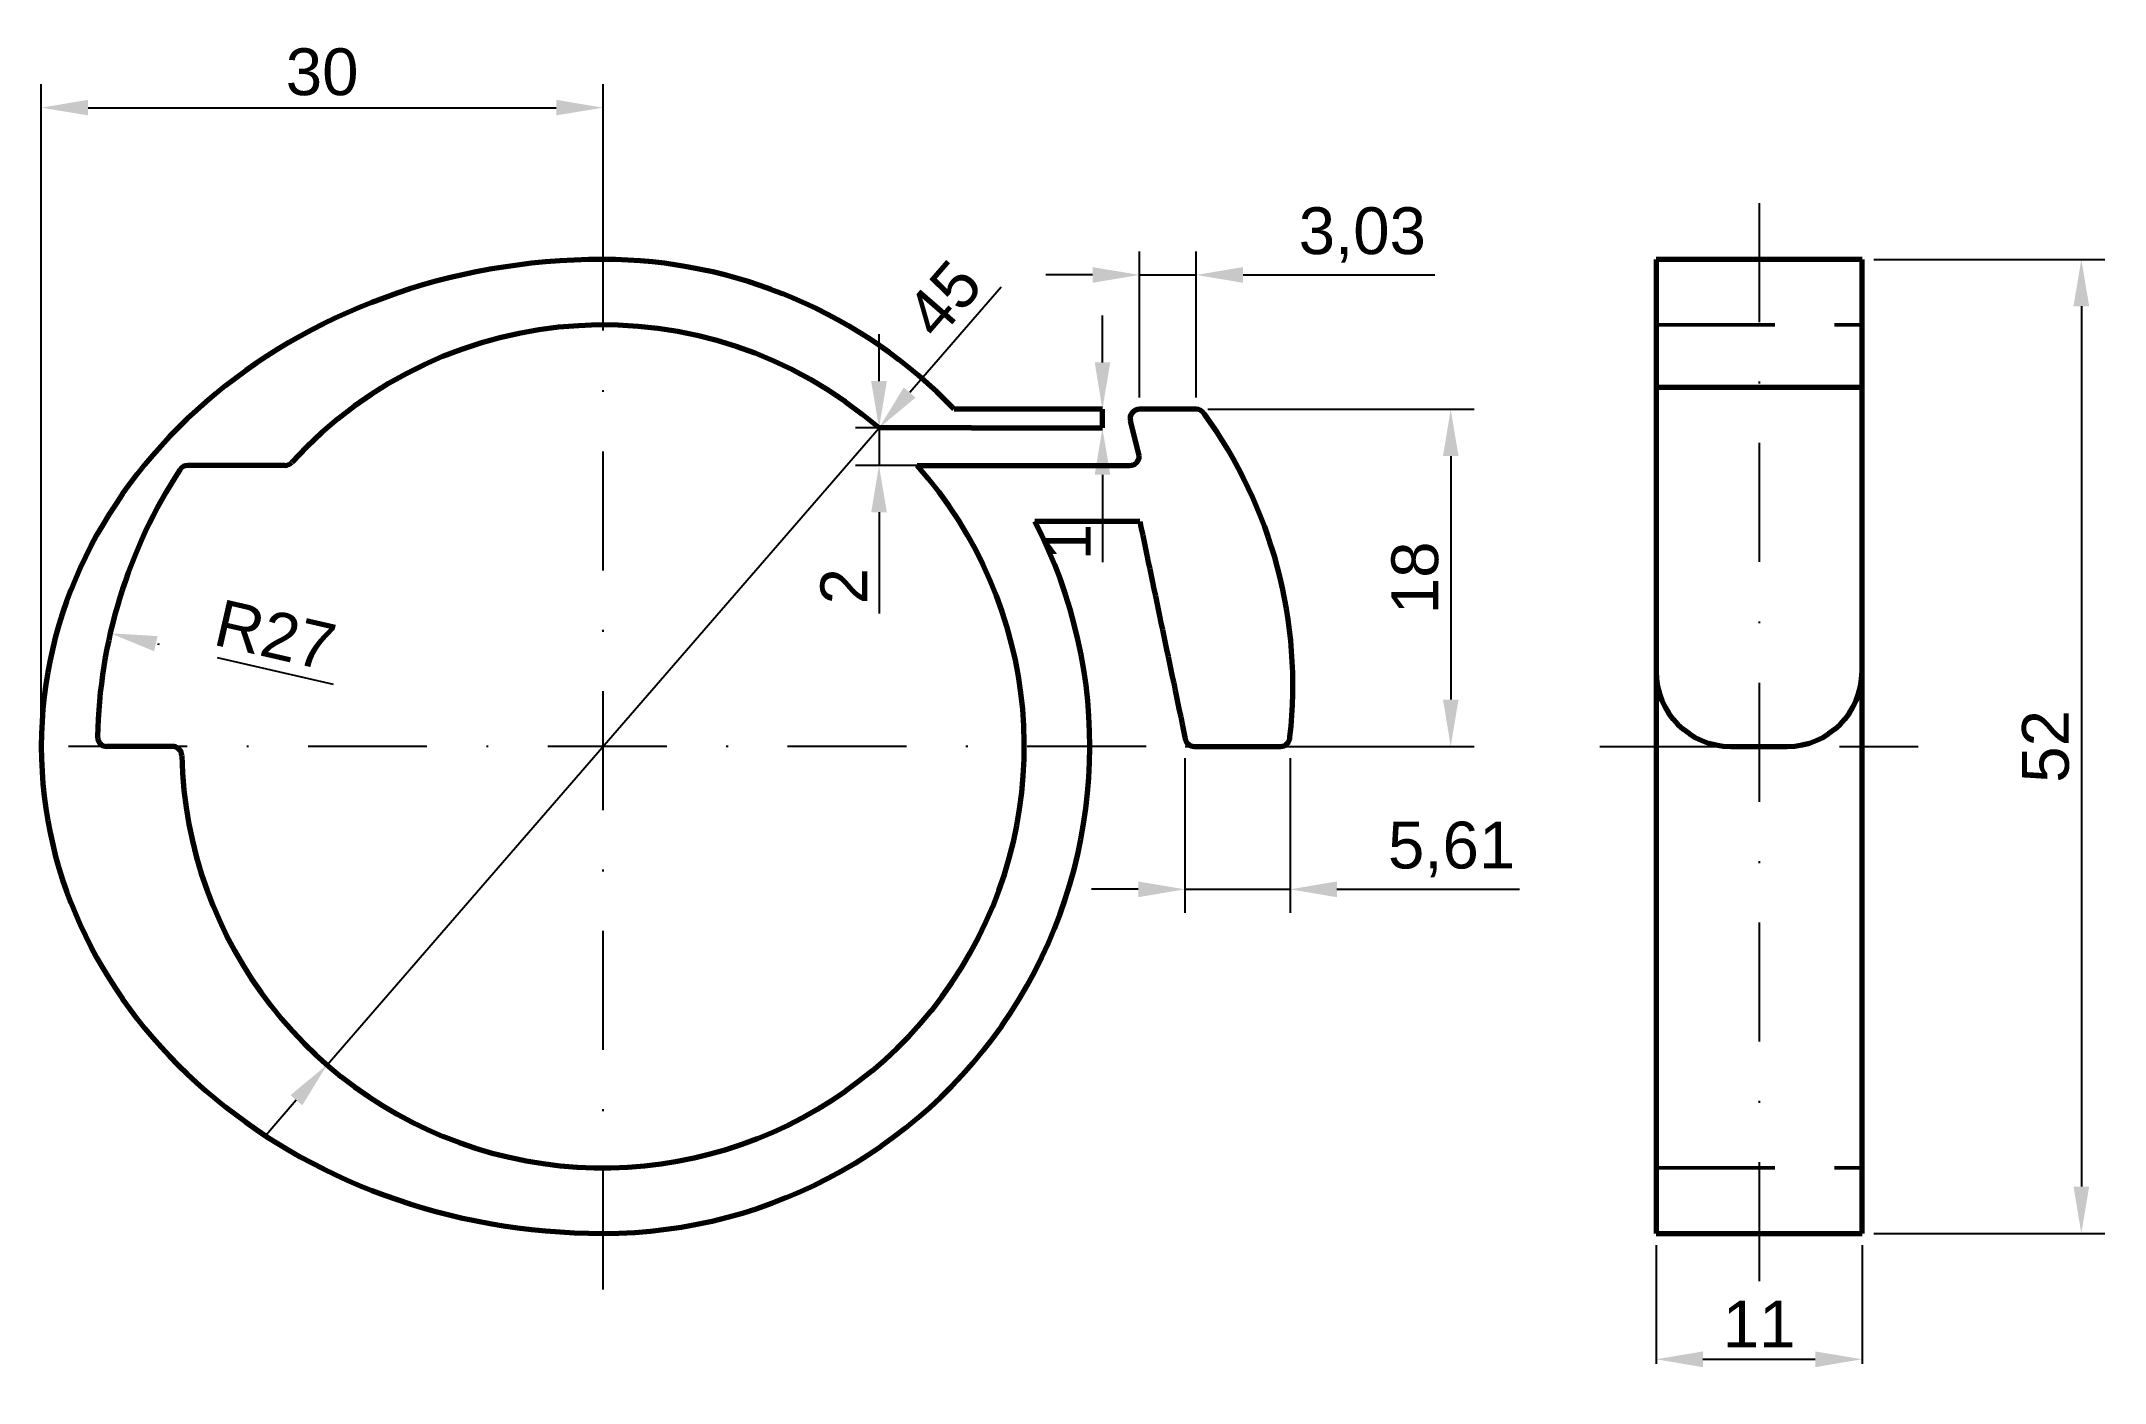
# Model space of a CAD drawing. Header units: millimetres. Extents: x 70 to 180, y 66 to 138.
import ezdxf

# ---------------------------------------------------------------- set-up
doc = ezdxf.new("R2010")
doc.units = ezdxf.units.MM
doc.linetypes.add('TRAZO_Y_PUNTO2', pattern=[12.7, 6.35, -3.175, 0, -3.175])
doc.linetypes.add('TRAZOS2', pattern=[9.525, 6.35, -3.175])
doc.layers.add('Aristas', color=4, linetype='Continuous', lineweight=70)
doc.layers.add('AristasOcultas', color=1, linetype='TRAZOS2', lineweight=50)
doc.layers.add('Auxiliar', color=253, linetype='Continuous')
doc.layers.add('Ejes', color=253, linetype='TRAZO_Y_PUNTO2')
doc.styles.get("Standard").update_dxf_attribs({"font": 'arial.ttf'})
doc.dimstyles.new('ISO-25', dxfattribs={"dimtxt": 2.5, "dimasz": 2.5, "dimexe": 1.25, "dimexo": 0.625, "dimtad": 1, "dimtxsty": 'Standard', "dimcen": 2.5, "dimadec": 0, "dimazin": 0, "dimtfac": 1, "dimtmove": 0, "dimatfit": 3, "dimfxl": 1, "dimarcsym": 0})

# ---------------------------------------------------------------- blocks, each defined once
blk = doc.blocks.new('*D0')
at = {"layer": 'Defpoints', "color": 0, "transparency": 16777216}
for p in [(156.24, 74), (167.24, 74), (167.24, 67.28)]:
    blk.add_point(p, dxfattribs=at)
at = {"layer": 'Ejes', "color": 0, "lineweight": -2, "transparency": 16777216}
for p, q in [((156.24, 73.38), (156.24, 66.03)), ((167.24, 73.38), (167.24, 66.03)), ((158.74, 67.28), (164.74, 67.28))]:
    blk.add_line(p, q, dxfattribs=at)
at = {"layer": 'Ejes', "color": 0, "transparency": 16777216}
for points in [[(158.74, 67.7), (158.74, 66.86), (156.24, 67.28)], [(164.74, 67.7), (164.74, 66.86), (167.24, 67.28)]]:
    blk.add_solid(points, dxfattribs=at)
at = {"layer": 'Ejes', "color": 0, "transparency": 16777216, "insert": (161.74, 69.16), "char_height": 2.5, "attachment_point": 5}
blk.add_mtext('11', dxfattribs=at)
blk = doc.blocks.new('*D1')
at = {"layer": 'Defpoints', "color": 0, "transparency": 16777216}
for p in [(73.69, 106.04), (100, 100)]:
    blk.add_point(p, dxfattribs=at)
at = {"layer": 'Ejes', "color": 0, "lineweight": -2, "transparency": 16777216}
blk.add_line((85.6, 103.31), (76.12, 105.48), dxfattribs=at)
at = {"layer": 'Ejes', "color": 0, "transparency": 16777216}
blk.add_solid([(76.21, 105.89), (76.03, 105.08), (73.69, 106.04)], dxfattribs=at)
at = {"layer": 'Ejes', "color": 0, "transparency": 16777216, "insert": (82.5, 105.95), "char_height": 2.5, "attachment_point": 5, "rotation": 347.065}
blk.add_mtext('R27', dxfattribs=at)
blk = doc.blocks.new('*D2')
at = {"layer": 'Auxiliar', "color": 0, "lineweight": -2, "transparency": 16777216}
for p, q in [((121.26, 124.52), (116.38, 118.89)), ((85.26, 83), (114.74, 117)), ((83.62, 81.11), (81.99, 79.22))]:
    blk.add_line(p, q, dxfattribs=at)
at = {"layer": 'Auxiliar', "color": 0, "transparency": 16777216}
for points in [[(116.06, 119.16), (116.69, 118.62), (114.74, 117)], [(83.31, 81.38), (83.94, 80.84), (85.26, 83)]]:
    blk.add_solid(points, dxfattribs=at)
at = {"layer": 'Defpoints', "color": 0, "transparency": 16777216}
for p in [(114.74, 117), (85.26, 83)]:
    blk.add_point(p, dxfattribs=at)
at = {"layer": 'Auxiliar', "color": 0, "transparency": 16777216, "insert": (118.2, 123.89), "char_height": 2.5, "attachment_point": 5, "rotation": 49.0739}
blk.add_mtext('45', dxfattribs=at)
blk = doc.blocks.new('*D4')
at = {"layer": 'Auxiliar', "color": 0, "lineweight": -2, "transparency": 16777216}
for p, q in [((70, 100.62), (70, 135.35)), ((100, 126.62), (100, 135.35)), ((72.5, 134.1), (97.5, 134.1))]:
    blk.add_line(p, q, dxfattribs=at)
at = {"layer": 'Auxiliar', "color": 0, "transparency": 16777216}
for points in [[(72.5, 134.52), (72.5, 133.69), (70, 134.1)], [(97.5, 134.52), (97.5, 133.69), (100, 134.1)]]:
    blk.add_solid(points, dxfattribs=at)
at = {"layer": 'Defpoints', "color": 0, "transparency": 16777216}
for p in [(100, 134.1), (100, 126), (70, 100)]:
    blk.add_point(p, dxfattribs=at)
at = {"layer": 'Auxiliar', "color": 0, "transparency": 16777216, "insert": (85, 136), "char_height": 2.5, "attachment_point": 5}
blk.add_mtext('30', dxfattribs=at)
blk = doc.blocks.new('*D8')
at = {"color": 0, "lineweight": -2, "transparency": 16777216}
for p, q in [((114.74, 119.5), (114.74, 122)), ((119.05, 117), (113.49, 117)), ((114.74, 117), (114.74, 115)), ((119.05, 115), (113.49, 115)), ((114.74, 112.5), (114.74, 107.09))]:
    blk.add_line(p, q, dxfattribs=at)
at = {"color": 0, "transparency": 16777216}
for points in [[(114.32, 119.5), (115.16, 119.5), (114.74, 117)], [(114.32, 112.5), (115.16, 112.5), (114.74, 115)]]:
    blk.add_solid(points, dxfattribs=at)
at = {"layer": 'Defpoints', "color": 0, "transparency": 16777216}
for p in [(119.67, 117), (114.74, 115), (119.67, 115)]:
    blk.add_point(p, dxfattribs=at)
at = {"color": 0, "transparency": 16777216, "insert": (112.86, 108.55), "char_height": 2.5, "attachment_point": 5, "rotation": 90}
blk.add_mtext('2', dxfattribs=at)
blk = doc.blocks.new('*D9')
at = {"color": 0, "lineweight": -2, "transparency": 16777216}
for p, q in [((131.08, 99.38), (131.08, 91.12)), ((136.69, 99.38), (136.69, 91.12)), ((128.58, 92.37), (126.08, 92.37)), ((131.08, 92.37), (136.69, 92.37)), ((139.19, 92.37), (148.95, 92.37))]:
    blk.add_line(p, q, dxfattribs=at)
at = {"color": 0, "transparency": 16777216}
for points in [[(128.58, 92.79), (128.58, 91.95), (131.08, 92.37)], [(139.19, 92.79), (139.19, 91.95), (136.69, 92.37)]]:
    blk.add_solid(points, dxfattribs=at)
at = {"layer": 'Defpoints', "color": 0, "transparency": 16777216}
for p in [(131.08, 100), (136.69, 100), (136.69, 92.37)]:
    blk.add_point(p, dxfattribs=at)
at = {"color": 0, "transparency": 16777216, "insert": (145.32, 94.5), "char_height": 2.5, "attachment_point": 5}
blk.add_mtext('5,61', dxfattribs=at)
blk = doc.blocks.new('*D10')
at = {"color": 0, "lineweight": -2, "transparency": 16777216}
for p, q in [((126.67, 120.5), (126.67, 123)), ((126.05, 118), (125.42, 118)), ((126.67, 118), (126.67, 117)), ((126.05, 117), (125.42, 117)), ((126.67, 114.5), (126.67, 109.83))]:
    blk.add_line(p, q, dxfattribs=at)
at = {"color": 0, "transparency": 16777216}
for points in [[(126.26, 120.5), (127.09, 120.5), (126.67, 118)], [(126.26, 114.5), (127.09, 114.5), (126.67, 117)]]:
    blk.add_solid(points, dxfattribs=at)
at = {"layer": 'Defpoints', "color": 0, "transparency": 16777216}
for p in [(126.67, 118), (126.67, 117), (126.67, 117)]:
    blk.add_point(p, dxfattribs=at)
at = {"color": 0, "transparency": 16777216, "insert": (124.79, 110.91), "char_height": 2.5, "attachment_point": 5, "rotation": 90}
blk.add_mtext('1', dxfattribs=at)
blk = doc.blocks.new('*D11')
at = {"color": 0, "lineweight": -2, "transparency": 16777216}
for p, q in [((128.65, 118.62), (128.65, 126.42)), ((131.68, 118.62), (131.68, 126.42)), ((126.15, 125.17), (123.65, 125.17)), ((128.65, 125.17), (131.68, 125.17)), ((134.18, 125.17), (144.42, 125.17))]:
    blk.add_line(p, q, dxfattribs=at)
at = {"color": 0, "transparency": 16777216}
for points in [[(126.15, 125.59), (126.15, 124.75), (128.65, 125.17)], [(134.18, 125.59), (134.18, 124.75), (131.68, 125.17)]]:
    blk.add_solid(points, dxfattribs=at)
at = {"layer": 'Defpoints', "color": 0, "transparency": 16777216}
for p in [(131.68, 125.17), (128.65, 118), (131.68, 118)]:
    blk.add_point(p, dxfattribs=at)
at = {"color": 0, "transparency": 16777216, "insert": (140.55, 127.3), "char_height": 2.5, "attachment_point": 5}
blk.add_mtext('3,03', dxfattribs=at)
blk = doc.blocks.new('*D12')
at = {"color": 0, "lineweight": -2, "transparency": 16777216}
for p, q in [((132.3, 118), (146.52, 118)), ((145.27, 115.5), (145.27, 102.5)), ((132.3, 100), (146.52, 100))]:
    blk.add_line(p, q, dxfattribs=at)
at = {"color": 0, "transparency": 16777216}
for points in [[(144.86, 115.5), (145.69, 115.5), (145.27, 118)], [(144.86, 102.5), (145.69, 102.5), (145.27, 100)]]:
    blk.add_solid(points, dxfattribs=at)
at = {"layer": 'Defpoints', "color": 0, "transparency": 16777216}
for p in [(131.68, 118), (131.68, 100), (145.27, 100)]:
    blk.add_point(p, dxfattribs=at)
at = {"color": 0, "transparency": 16777216, "insert": (143.37, 109), "char_height": 2.5, "attachment_point": 5, "rotation": 90}
blk.add_mtext('18', dxfattribs=at)
blk = doc.blocks.new('*D13')
at = {"color": 0, "lineweight": -2, "transparency": 16777216}
for p, q in [((167.86, 126), (180.2, 126)), ((178.95, 123.5), (178.95, 76.5)), ((167.86, 74), (180.2, 74))]:
    blk.add_line(p, q, dxfattribs=at)
at = {"color": 0, "transparency": 16777216}
for points in [[(178.53, 123.5), (179.37, 123.5), (178.95, 126)], [(178.53, 76.5), (179.37, 76.5), (178.95, 74)]]:
    blk.add_solid(points, dxfattribs=at)
at = {"layer": 'Defpoints', "color": 0, "transparency": 16777216}
for p in [(167.24, 126), (167.24, 74), (178.95, 74)]:
    blk.add_point(p, dxfattribs=at)
at = {"color": 0, "transparency": 16777216, "insert": (177.05, 100), "char_height": 2.5, "attachment_point": 5, "rotation": 90}
blk.add_mtext('52', dxfattribs=at)

msp = doc.modelspace()

# ---------------------------------------------------------------- linework, layer by layer
at = {"layer": 'Aristas', "color": 7}
for p, q in [((156.237, 126), (156.237, 74)), ((167.237, 126), (156.237, 126)), ((167.237, 74), (167.237, 126)), ((156.237, 119.183), (167.237, 119.183)), ((126.672, 118), (118.762, 118)), ((126.672, 117), (126.672, 118)), ((131.678, 118), (128.65, 118)), ((119.672, 117), (114.739, 117)), ((119.672, 117), (126.672, 117)), ((128.637, 115.533), (128.165, 117.376)), ((83.007, 115), (77.819, 115)), ((116.771, 115), (128.138, 115)), ((128.672, 112), (123.065, 112)), ((77.005, 100), (73.505, 100)), ((131.578, 100), (136.187, 100)), ((160.237, 100), (163.237, 100)), ((156.237, 74), (167.237, 74))]:
    msp.add_line(p, q, dxfattribs=at)
for centre, radius, start, end in [((100, 100), 26, 43.81306, 90), ((100, 100), 22.5, 49.07394, 137.6302), ((128.65, 117.5), 0.5, 90, 194.34079), ((131.678, 117.5), 0.5, 28.91795, 90), ((112.304, 103.263), 24.538, 353.54985, 36.15971), ((100, 100), 27, 146.82693, 178.91888), ((77.819, 114.5), 0.5, 90, 146.82693), ((100, 100), 22.5, 181.24566, 41.81031), ((83.007, 115.5), 0.5, 270, 317.6302), ((128.138, 115.5), 0.5, 270, 3.83177), ((100, 100), 26, 270, 27.48643), ((10220.856, 2215.972), 10309.164, 191.7760894, 191.8414304), ((160.237, 104), 4, 180, 270), ((163.237, 104), 4, 270, 0), ((73.505, 100.5), 0.5, 178.91888, 270), ((131.578, 100.5), 0.5, 180.90713, 270), ((136.187, 100.5), 0.5, 270, 0.79162), ((77.005, 99.5), 0.5, 1.24566, 90)]:
    msp.add_arc(centre, radius, start, end, dxfattribs=at)
msp.add_ellipse((100, 100), major_axis=(-30, 0), ratio=0.8666667, start_param=4.712389, end_param=7.8539816, dxfattribs=at)
at = {"layer": 'AristasOcultas', "color": 7}
for p, q in [((156.237, 122.5), (167.237, 122.5)), ((156.237, 77.5), (167.237, 77.5))]:
    msp.add_line(p, q, dxfattribs=at)
at = {"layer": 'Auxiliar', "color": 7}
msp.add_line((131.082, 100), (136.69, 100), dxfattribs=at)
at = {"layer": 'Ejes', "color": 7}
for p, q in [((100, 71), (100, 129)), ((161.737, 129), (161.737, 71)), ((129, 100), (70.005, 100)), ((153.237, 100), (170.237, 100))]:
    msp.add_line(p, q, dxfattribs=at)

# ---------------------------------------------------------------- dimensions: what is measured, and where the dimension line sits
for base, p1, p2, picture, middle in [((131.678, 125.171), (128.65, 118), (131.678, 118), '*D11', (140.549, 127.298)), ((136.69, 92.371), (131.082, 100), (136.69, 100), '*D9', (145.321, 94.499))]:
    dim = msp.add_linear_dim(base=base, p1=p1, p2=p2, dimstyle='ISO-25')
    dim.commit()
    dim.dimension.update_dxf_attribs({"geometry": picture, "text_midpoint": middle})
for base, p1, p2, picture, middle in [((178.95, 74), (167.237, 126), (167.237, 74), '*D13', (177.048, 100)), ((126.672, 117), (126.672, 118), (126.672, 117), '*D10', (124.792, 110.915)), ((114.739, 115), (119.672, 117), (119.672, 115), '*D8', (112.859, 108.547)), ((145.272, 100), (131.678, 118), (131.678, 100), '*D12', (143.371, 109))]:
    dim = msp.add_linear_dim(base=base, p1=p1, p2=p2, angle=90, dimstyle='ISO-25')
    dim.commit()
    dim.dimension.update_dxf_attribs({"geometry": picture, "text_midpoint": middle})
at = {"layer": 'Auxiliar', "color": 7}
dim = msp.add_linear_dim(base=(100, 134.1022), p1=(70.0048, 100), p2=(100, 126), dimstyle='ISO-25', dxfattribs=at)
dim.commit()
dim.dimension.update_dxf_attribs({"geometry": '*D4', "text_midpoint": (85.0024, 136.0045)})
dim = msp.add_diameter_dim_2p(p1=(85.261, 83), p2=(114.739, 117), text='45', dimstyle='ISO-25', dxfattribs=at)
dim.commit()
dim.dimension.update_dxf_attribs({"geometry": '*D2', "text_midpoint": (118.204, 123.89)})
at = {"layer": 'Ejes', "color": 7}
dim = msp.add_radius_dim(center=(100, 100), mpoint=(73.685, 106.044), dimstyle='ISO-25', dxfattribs=at)
dim.commit()
dim.dimension.update_dxf_attribs({"geometry": '*D1', "text_midpoint": (82.078, 104.116), "dimtype": 164})
dim = msp.add_linear_dim(base=(167.237, 67.279), p1=(156.237, 74), p2=(167.237, 74), dimstyle='ISO-25', dxfattribs=at)
dim.commit()
dim.dimension.update_dxf_attribs({"geometry": '*D0', "text_midpoint": (161.737, 69.159)})

doc.saveas('drawing.dxf')
